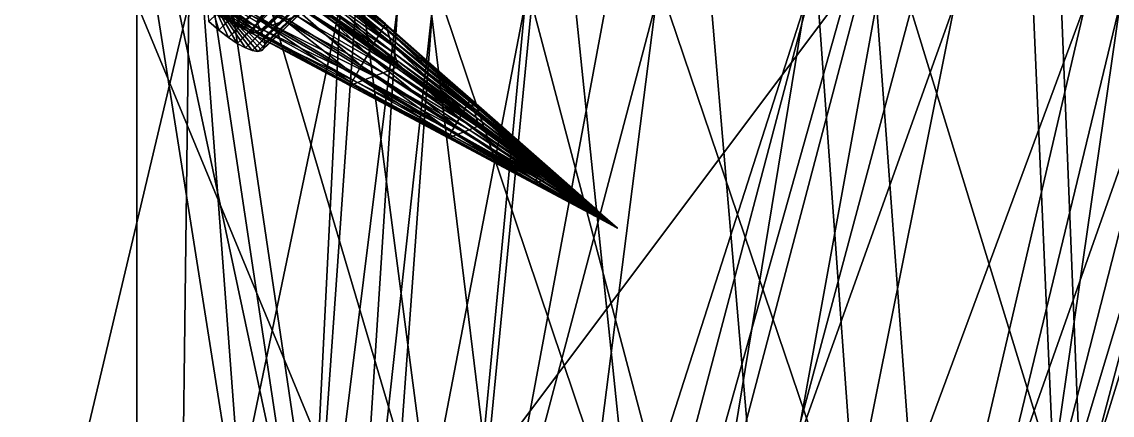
# Model space of a CAD drawing. Header units: metres. Extents: x -2.35 to 2.28, y -2.72 to 2.54.
# Drawn here: x 1.071 to 1.749, y 1.81 to 2.054 of the extents above; entities that cross this region are included whole.
import ezdxf

# ---------------------------------------------------------------- set-up
doc = ezdxf.new("R2010")
doc.units = ezdxf.units.M

msp = doc.modelspace()

# ---------------------------------------------------------------- linework, layer by layer
at = {"layer": 'Cylinder 2'}
for points in [[(1.32672, 2.18808, 0.92255), (1.18719, 2.05439, 0.97333), (1.19339, 2.04909, 0.97639)], [(1.32672, 2.18808, 0.92255), (1.19339, 2.04909, 0.97639), (1.33291, 2.18278, 0.92561)], [(1.33291, 2.18278, 0.92561), (1.19339, 2.04909, 0.97639), (1.19936, 2.04452, 0.98077)], [(1.33291, 2.18278, 0.92561), (1.19936, 2.04452, 0.98077), (1.33889, 2.17821, 0.92998)], [(1.33889, 2.17821, 0.92998), (1.19936, 2.04452, 0.98077), (1.20494, 2.0408, 0.98632)], [(1.33889, 2.17821, 0.92998), (1.20494, 2.0408, 0.98632), (1.34447, 2.1745, 0.93554)], [(1.35909, 2.18278, 0.99752), (1.21956, 2.04909, 1.0483), (1.21678, 2.05439, 1.05463)], [(1.36085, 2.17821, 0.99032), (1.21956, 2.04909, 1.0483), (1.35909, 2.18278, 0.99752)], [(1.36085, 2.17821, 0.99032), (1.22133, 2.04452, 1.04111), (1.21956, 2.04909, 1.0483)], [(1.36155, 2.1745, 0.98248), (1.22133, 2.04452, 1.04111), (1.36085, 2.17821, 0.99032)], [(1.34447, 2.1745, 0.93554), (1.20494, 2.0408, 0.98632), (1.20996, 2.03807, 0.9929)], [(1.34447, 2.1745, 0.93554), (1.20996, 2.03807, 0.9929), (1.34948, 2.17176, 0.94211)], [(1.34948, 2.17176, 0.94211), (1.20996, 2.03807, 0.9929), (1.21425, 2.0364, 1.00029)], [(1.34948, 2.17176, 0.94211), (1.21425, 2.0364, 1.00029), (1.35378, 2.17009, 0.9495)], [(1.35378, 2.17009, 0.9495), (1.21425, 2.0364, 1.00029), (1.21769, 2.03583, 1.00826)], [(1.35378, 2.17009, 0.9495), (1.21769, 2.03583, 1.00826), (1.35722, 2.16952, 0.95748)], [(1.35722, 2.16952, 0.95748), (1.21769, 2.03583, 1.00826), (1.22018, 2.0364, 1.01659)], [(1.35971, 2.17009, 0.9658), (1.22018, 2.0364, 1.01659), (1.22164, 2.03807, 1.02501)], [(1.35722, 2.16952, 0.95748), (1.22018, 2.0364, 1.01659), (1.35971, 2.17009, 0.9658)], [(1.36155, 2.1745, 0.98248), (1.22203, 2.0408, 1.03326), (1.22133, 2.04452, 1.04111)], [(1.36117, 2.17176, 0.97422), (1.22164, 2.03807, 1.02501), (1.22203, 2.0408, 1.03326)], [(1.35971, 2.17009, 0.9658), (1.22164, 2.03807, 1.02501), (1.36117, 2.17176, 0.97422)], [(1.36117, 2.17176, 0.97422), (1.22203, 2.0408, 1.03326), (1.36155, 2.1745, 0.98248)], [(1.21956, 2.04909, 1.0483), (1.18629, 2.07295, 1.01969), (1.21678, 2.05439, 1.05463)], [(1.21956, 2.04909, 1.0483), (1.18629, 2.07295, 1.01969), (1.18629, 2.07295, 1.01969)], [(1.22133, 2.04452, 1.04111), (1.18629, 2.07295, 1.01969), (1.21956, 2.04909, 1.0483)], [(1.22133, 2.04452, 1.04111), (1.18629, 2.07295, 1.01969), (1.18629, 2.07295, 1.01969)], [(1.22203, 2.0408, 1.03326), (1.18629, 2.07295, 1.01969), (1.22133, 2.04452, 1.04111)], [(1.22203, 2.0408, 1.03326), (1.18629, 2.07295, 1.01969), (1.18629, 2.07295, 1.01969)], [(1.22164, 2.03807, 1.02501), (1.18629, 2.07295, 1.01969), (1.22203, 2.0408, 1.03326)], [(1.22164, 2.03807, 1.02501), (1.18629, 2.07295, 1.01969), (1.18629, 2.07295, 1.01969)], [(1.22018, 2.0364, 1.01659), (1.18629, 2.07295, 1.01969), (1.22164, 2.03807, 1.02501)], [(1.22018, 2.0364, 1.01659), (1.18629, 2.07295, 1.01969), (1.18629, 2.07295, 1.01969)], [(1.21769, 2.03583, 1.00826), (1.18629, 2.07295, 1.01969), (1.22018, 2.0364, 1.01659)], [(1.21769, 2.03583, 1.00826), (1.18629, 2.07295, 1.01969), (1.18629, 2.07295, 1.01969)], [(1.21425, 2.0364, 1.00029), (1.18629, 2.07295, 1.01969), (1.21769, 2.03583, 1.00826)], [(1.21425, 2.0364, 1.00029), (1.18629, 2.07295, 1.01969), (1.18629, 2.07295, 1.01969)], [(1.20996, 2.03807, 0.9929), (1.18629, 2.07295, 1.01969), (1.21425, 2.0364, 1.00029)], [(1.20996, 2.03807, 0.9929), (1.18629, 2.07295, 1.01969), (1.18629, 2.07295, 1.01969)], [(1.20494, 2.0408, 0.98632), (1.18629, 2.07295, 1.01969), (1.20996, 2.03807, 0.9929)], [(1.20494, 2.0408, 0.98632), (1.18629, 2.07295, 1.01969), (1.18629, 2.07295, 1.01969)], [(1.19936, 2.04452, 0.98077), (1.18629, 2.07295, 1.01969), (1.20494, 2.0408, 0.98632)], [(1.19936, 2.04452, 0.98077), (1.18629, 2.07295, 1.01969), (1.18629, 2.07295, 1.01969)], [(1.19339, 2.04909, 0.97639), (1.18629, 2.07295, 1.01969), (1.19936, 2.04452, 0.98077)], [(1.19339, 2.04909, 0.97639), (1.18629, 2.07295, 1.01969), (1.18629, 2.07295, 1.01969)], [(1.18719, 2.05439, 0.97333), (1.18629, 2.07295, 1.01969), (1.19339, 2.04909, 0.97639)], [(1.18719, 2.05439, 0.97333), (1.19339, 2.04909, 0.97639), (1.19339, 2.04909, 0.97639)], [(1.18719, 2.05439, 0.97333), (1.18719, 2.05439, 0.97333), (1.19339, 2.04909, 0.97639)], [(1.21956, 2.04909, 1.0483), (1.21678, 2.05439, 1.05463), (1.21678, 2.05439, 1.05463)], [(1.21956, 2.04909, 1.0483), (1.21956, 2.04909, 1.0483), (1.21678, 2.05439, 1.05463)], [(1.19339, 2.04909, 0.97639), (1.19936, 2.04452, 0.98077), (1.19936, 2.04452, 0.98077)], [(1.19339, 2.04909, 0.97639), (1.19339, 2.04909, 0.97639), (1.19936, 2.04452, 0.98077)], [(1.22133, 2.04452, 1.04111), (1.21956, 2.04909, 1.0483), (1.21956, 2.04909, 1.0483)], [(1.22133, 2.04452, 1.04111), (1.22133, 2.04452, 1.04111), (1.21956, 2.04909, 1.0483)], [(1.19936, 2.04452, 0.98077), (1.20494, 2.0408, 0.98632), (1.20494, 2.0408, 0.98632)], [(1.19936, 2.04452, 0.98077), (1.19936, 2.04452, 0.98077), (1.20494, 2.0408, 0.98632)], [(1.20494, 2.0408, 0.98632), (1.20996, 2.03807, 0.9929), (1.20996, 2.03807, 0.9929)], [(1.20494, 2.0408, 0.98632), (1.20494, 2.0408, 0.98632), (1.20996, 2.03807, 0.9929)], [(1.22203, 2.0408, 1.03326), (1.22133, 2.04452, 1.04111), (1.22133, 2.04452, 1.04111)], [(1.22203, 2.0408, 1.03326), (1.22203, 2.0408, 1.03326), (1.22133, 2.04452, 1.04111)], [(1.22164, 2.03807, 1.02501), (1.22203, 2.0408, 1.03326), (1.22203, 2.0408, 1.03326)], [(1.22164, 2.03807, 1.02501), (1.22164, 2.03807, 1.02501), (1.22203, 2.0408, 1.03326)], [(1.20996, 2.03807, 0.9929), (1.21425, 2.0364, 1.00029), (1.21425, 2.0364, 1.00029)], [(1.20996, 2.03807, 0.9929), (1.20996, 2.03807, 0.9929), (1.21425, 2.0364, 1.00029)], [(1.21425, 2.0364, 1.00029), (1.21769, 2.03583, 1.00826), (1.21769, 2.03583, 1.00826)], [(1.21425, 2.0364, 1.00029), (1.21425, 2.0364, 1.00029), (1.21769, 2.03583, 1.00826)], [(1.21769, 2.03583, 1.00826), (1.22018, 2.0364, 1.01659), (1.22018, 2.0364, 1.01659)], [(1.21769, 2.03583, 1.00826), (1.21769, 2.03583, 1.00826), (1.22018, 2.0364, 1.01659)], [(1.22018, 2.0364, 1.01659), (1.22164, 2.03807, 1.02501), (1.22164, 2.03807, 1.02501)], [(1.22018, 2.0364, 1.01659), (1.22018, 2.0364, 1.01659), (1.22164, 2.03807, 1.02501)]]:
    msp.add_3dface(points, dxfattribs=at)
at = {"layer": 'Prism'}
for points in [[(0.73393, 2.54319, 0.82292), (1.24044, 0.74319, 0.73434), (1.20965, 0.74319, 0.64977)], [(0.73393, 2.54319, 0.82292), (0.76472, 2.54319, 0.90749), (1.24044, 0.74319, 0.73434)], [(1.20965, 0.74319, 0.64977), (1.68537, 2.54319, 0.47662), (0.73393, 2.54319, 0.82292)], [(1.71615, 2.54319, 0.56119), (1.24044, 0.74319, 0.73434), (0.76472, 2.54319, 0.90749)], [(1.20965, 0.74319, 0.64977), (1.71615, 2.54319, 0.56119), (1.68537, 2.54319, 0.47662)], [(1.20965, 0.74319, 0.64977), (1.24044, 0.74319, 0.73434), (1.71615, 2.54319, 0.56119)]]:
    msp.add_3dface(points, dxfattribs=at)
at = {"layer": 'Prism 3'}
for points in [[(1.92924, 0.43542, 0.19753), (-0.03951, 2.53542, -0.2356), (-0.03951, 0.43542, -0.2356)], [(1.92924, 0.43542, 0.19753), (1.92924, 2.53542, 0.19753), (-0.03951, 2.53542, -0.2356)], [(0.35424, 0.43542, 0.77503), (1.92924, 2.53542, 0.19753), (1.92924, 0.43542, 0.19753)], [(0.35424, 0.43542, 0.77503), (0.35424, 2.53542, 0.77503), (1.92924, 2.53542, 0.19753)]]:
    msp.add_3dface(points, dxfattribs=at)
at = {"layer": 'Pyramid 1'}
for points in [[(1.1424, 1.58518, 0.465), (0.89676, 2.06564, 0.55441), (0.94339, 1.58518, 0.53744)], [(1.1424, 1.58518, 0.465), (1.1424, 2.06564, 0.465), (0.89676, 2.06564, 0.55441)], [(1.06081, 1.58518, 0.77442), (1.0417, 2.06564, 0.84692), (1.17484, 2.06564, 0.87935)], [(1.06081, 1.58518, 0.77442), (1.17484, 2.06564, 0.87935), (1.16868, 1.58518, 0.8007)], [(1.34142, 1.58518, 0.39256), (1.1424, 2.06564, 0.465), (1.1424, 1.58518, 0.465)], [(1.34142, 1.58518, 0.39256), (1.38804, 2.06564, 0.37559), (1.1424, 2.06564, 0.465)], [(1.16868, 1.58518, 0.8007), (1.26901, 2.06564, 0.90229), (1.24498, 1.58518, 0.81928)], [(1.16868, 1.58518, 0.8007), (1.17484, 2.06564, 0.87935), (1.26901, 2.06564, 0.90229)], [(1.24498, 1.58518, 0.81928), (1.30473, 2.06564, 0.91099), (1.27392, 1.58518, 0.82633)], [(1.24498, 1.58518, 0.81928), (1.26901, 2.06564, 0.90229), (1.30473, 2.06564, 0.91099)], [(1.27392, 1.58518, 0.82633), (1.3265, 2.06564, 0.88136), (1.29156, 1.58518, 0.80233)], [(1.27392, 1.58518, 0.82633), (1.30473, 2.06564, 0.91099), (1.3265, 2.06564, 0.88136)], [(1.29156, 1.58518, 0.80233), (1.38389, 2.06564, 0.80326), (1.33806, 1.58518, 0.73905)], [(1.29156, 1.58518, 0.80233), (1.3265, 2.06564, 0.88136), (1.38389, 2.06564, 0.80326)], [(1.33806, 1.58518, 0.73905), (1.46504, 2.06564, 0.69283), (1.4038, 1.58518, 0.64959)], [(1.33806, 1.58518, 0.73905), (1.38389, 2.06564, 0.80326), (1.46504, 2.06564, 0.69283)], [(1.51503, 1.58518, 0.32938), (1.38804, 2.06564, 0.37559), (1.34142, 1.58518, 0.39256)], [(1.51503, 1.58518, 0.32938), (1.60233, 2.06564, 0.2976), (1.38804, 2.06564, 0.37559)], [(1.4038, 1.58518, 0.64959), (1.55806, 2.06564, 0.56625), (1.47916, 1.58518, 0.54703)], [(1.4038, 1.58518, 0.64959), (1.46504, 2.06564, 0.69283), (1.55806, 2.06564, 0.56625)], [(1.47916, 1.58518, 0.54703), (1.65108, 2.06564, 0.43967), (1.55452, 1.58518, 0.44447)], [(1.47916, 1.58518, 0.54703), (1.55806, 2.06564, 0.56625), (1.65108, 2.06564, 0.43967)], [(1.63782, 1.58518, 0.28468), (1.60233, 2.06564, 0.2976), (1.51503, 1.58518, 0.32938)], [(1.55452, 1.58518, 0.44447), (1.73222, 2.06564, 0.32924), (1.62026, 1.58518, 0.35501)], [(1.55452, 1.58518, 0.44447), (1.65108, 2.06564, 0.43967), (1.73222, 2.06564, 0.32924)], [(1.63782, 1.58518, 0.28468), (1.75389, 2.06564, 0.24244), (1.60233, 2.06564, 0.2976)], [(1.62026, 1.58518, 0.35501), (1.78961, 2.06564, 0.25114), (1.66676, 1.58518, 0.29173)], [(1.62026, 1.58518, 0.35501), (1.73222, 2.06564, 0.32924), (1.78961, 2.06564, 0.25114)], [(1.6844, 1.58518, 0.26773), (1.75389, 2.06564, 0.24244), (1.63782, 1.58518, 0.28468)], [(1.66676, 1.58518, 0.29173), (1.81138, 2.06564, 0.22151), (1.6844, 1.58518, 0.26773)], [(1.66676, 1.58518, 0.29173), (1.78961, 2.06564, 0.25114), (1.81138, 2.06564, 0.22151)], [(1.6844, 1.58518, 0.26773), (1.81138, 2.06564, 0.22151), (1.75389, 2.06564, 0.24244)]]:
    msp.add_3dface(points, dxfattribs=at)
at = {"layer": 'Pyramid 14'}
for points in [[(1.21048, 1.7111, 0.04741), (1.11665, 2.30583, 0.02917), (1.16585, 2.30583, 0.03873)], [(1.24323, 1.7111, 0.03923), (1.11665, 2.30583, 0.02917), (1.21048, 1.7111, 0.04741)], [(1.24323, 1.7111, 0.03923), (1.1538, 2.30583, 0.0199), (1.11665, 2.30583, 0.02917)], [(1.32958, 1.7111, 0.01768), (1.1538, 2.30583, 0.0199), (1.24323, 1.7111, 0.03923)], [(1.32958, 1.7111, 0.01768), (1.25174, 2.30583, -0.00455), (1.1538, 2.30583, 0.0199)], [(1.25385, 1.7111, 0.05584), (1.16585, 2.30583, 0.03873), (1.29555, 2.30583, 0.06394)], [(1.21048, 1.7111, 0.04741), (1.16585, 2.30583, 0.03873), (1.25385, 1.7111, 0.05584)], [(1.45165, 1.7111, -0.0128), (1.25174, 2.30583, -0.00455), (1.32958, 1.7111, 0.01768)], [(1.45165, 1.7111, -0.0128), (1.39021, 2.30583, -0.03912), (1.25174, 2.30583, -0.00455)], [(1.25385, 1.7111, 0.05584), (1.29555, 2.30583, 0.06394), (1.3682, 1.7111, 0.07807)], [(1.3682, 1.7111, 0.07807), (1.29555, 2.30583, 0.06394), (1.47892, 2.30583, 0.09959)], [(1.3682, 1.7111, 0.07807), (1.47892, 2.30583, 0.09959), (1.52987, 1.7111, 0.10949)], [(1.59159, 1.7111, -0.04773), (1.39021, 2.30583, -0.03912), (1.45165, 1.7111, -0.0128)], [(1.59159, 1.7111, -0.04773), (1.54894, 2.30583, -0.07875), (1.39021, 2.30583, -0.03912)], [(1.52987, 1.7111, 0.10949), (1.47892, 2.30583, 0.09959), (1.68913, 2.30583, 0.14045)], [(1.52987, 1.7111, 0.10949), (1.68913, 2.30583, 0.14045), (1.71519, 1.7111, 0.14551)], [(1.73153, 1.7111, -0.08267), (1.54894, 2.30583, -0.07875), (1.59159, 1.7111, -0.04773)], [(1.73153, 1.7111, -0.08267), (1.70766, 2.30583, -0.11837), (1.54894, 2.30583, -0.07875)], [(1.71519, 1.7111, 0.14551), (1.68913, 2.30583, 0.14045), (1.89934, 2.30583, 0.18131)], [(1.85361, 1.7111, -0.11314), (1.70766, 2.30583, -0.11837), (1.73153, 1.7111, -0.08267)], [(1.85361, 1.7111, -0.11314), (1.84613, 2.30583, -0.15294), (1.70766, 2.30583, -0.11837)], [(1.71519, 1.7111, 0.14551), (1.89934, 2.30583, 0.18131), (1.90052, 1.7111, 0.18154)]]:
    msp.add_3dface(points, dxfattribs=at)
at = {"layer": 'Pyramid 5'}
for points in [[(1.29361, 2.04709, 1.07889), (1.2394, 2.09158, 1.05553), (1.24284, 2.09754, 1.05782)], [(1.29612, 2.05145, 1.08057), (1.24284, 2.09754, 1.05782), (1.24414, 2.0998, 1.0587)], [(1.29361, 2.04709, 1.07889), (1.24284, 2.09754, 1.05782), (1.29612, 2.05145, 1.08057)], [(1.29707, 2.05311, 1.0812), (1.24414, 2.0998, 1.0587), (1.24461, 2.09822, 1.05583)], [(1.29612, 2.05145, 1.08057), (1.24414, 2.0998, 1.0587), (1.29707, 2.05311, 1.0812)], [(1.29741, 2.05195, 1.07911), (1.24461, 2.09822, 1.05583), (1.24584, 2.09407, 1.04829)], [(1.29707, 2.05311, 1.0812), (1.24461, 2.09822, 1.05583), (1.29741, 2.05195, 1.07911)], [(1.29006, 2.04093, 1.07651), (1.23455, 2.08315, 1.05228), (1.2394, 2.09158, 1.05553)], [(1.29006, 2.04093, 1.07651), (1.2394, 2.09158, 1.05553), (1.29361, 2.04709, 1.07889)], [(1.29832, 2.04891, 1.07359), (1.24584, 2.09407, 1.04829), (1.24759, 2.08819, 1.03762)], [(1.29741, 2.05195, 1.07911), (1.24584, 2.09407, 1.04829), (1.29832, 2.04891, 1.07359)], [(1.2996, 2.04461, 1.06579), (1.24759, 2.08819, 1.03762), (1.2496, 2.08145, 1.02539)], [(1.29832, 2.04891, 1.07359), (1.24759, 2.08819, 1.03762), (1.2996, 2.04461, 1.06579)], [(1.21513, 2.04944, 1.03928), (1.16216, 2.07837, 1.0151), (1.1664, 2.08573, 1.01794)], [(1.21513, 2.04944, 1.03928), (1.1664, 2.08573, 1.01794), (1.21857, 2.0554, 1.04158)], [(1.22688, 2.05222, 1.02376), (1.17666, 2.0818, 0.99593), (1.16851, 2.07865, 1.00509)], [(1.23445, 2.05514, 1.01525), (1.17666, 2.0818, 0.99593), (1.22688, 2.05222, 1.02376)], [(1.28599, 2.03386, 1.07379), (1.22898, 2.07349, 1.04855), (1.23455, 2.08315, 1.05228)], [(1.28599, 2.03386, 1.07379), (1.23455, 2.08315, 1.05228), (1.29006, 2.04093, 1.07651)], [(1.30107, 2.03969, 1.05684), (1.2496, 2.08145, 1.02539), (1.2516, 2.07471, 1.01316)], [(1.2996, 2.04461, 1.06579), (1.2496, 2.08145, 1.02539), (1.30107, 2.03969, 1.05684)], [(1.21383, 2.04718, 1.03841), (1.16056, 2.07558, 1.01402), (1.16216, 2.07837, 1.0151)], [(1.2156, 2.04786, 1.03642), (1.16274, 2.07643, 1.01157), (1.16056, 2.07558, 1.01402)], [(1.2156, 2.04786, 1.03642), (1.16056, 2.07558, 1.01402), (1.21383, 2.04718, 1.03841)], [(1.21383, 2.04718, 1.03841), (1.16216, 2.07837, 1.0151), (1.21513, 2.04944, 1.03928)], [(1.22027, 2.04967, 1.03117), (1.16851, 2.07865, 1.00509), (1.16274, 2.07643, 1.01157)], [(1.22027, 2.04967, 1.03117), (1.16274, 2.07643, 1.01157), (1.2156, 2.04786, 1.03642)], [(1.22688, 2.05222, 1.02376), (1.16851, 2.07865, 1.00509), (1.22027, 2.04967, 1.03117)], [(1.30253, 2.03476, 1.0479), (1.2516, 2.07471, 1.01316), (1.25335, 2.06884, 1.0025)], [(1.30107, 2.03969, 1.05684), (1.2516, 2.07471, 1.01316), (1.30253, 2.03476, 1.0479)], [(1.28192, 2.0268, 1.07106), (1.22342, 2.06383, 1.04483), (1.22898, 2.07349, 1.04855)], [(1.28192, 2.0268, 1.07106), (1.22898, 2.07349, 1.04855), (1.28599, 2.03386, 1.07379)], [(1.30381, 2.03046, 1.0401), (1.25335, 2.06884, 1.0025), (1.25459, 2.06468, 0.99495)], [(1.30253, 2.03476, 1.0479), (1.25335, 2.06884, 1.0025), (1.30381, 2.03046, 1.0401)], [(1.27837, 2.02063, 1.06869), (1.21857, 2.0554, 1.04158), (1.22342, 2.06383, 1.04483)], [(1.27837, 2.02063, 1.06869), (1.22342, 2.06383, 1.04483), (1.28192, 2.0268, 1.07106)], [(1.30376, 2.02576, 1.03394), (1.25329, 2.06242, 0.99408), (1.24862, 2.06061, 0.99933)], [(1.30506, 2.02626, 1.03249), (1.25506, 2.0631, 0.99209), (1.25329, 2.06242, 0.99408)], [(1.30506, 2.02626, 1.03249), (1.25329, 2.06242, 0.99408), (1.30376, 2.02576, 1.03394)], [(1.30472, 2.02742, 1.03458), (1.25459, 2.06468, 0.99495), (1.25506, 2.0631, 0.99209)], [(1.30381, 2.03046, 1.0401), (1.25459, 2.06468, 0.99495), (1.30472, 2.02742, 1.03458)], [(1.30472, 2.02742, 1.03458), (1.25506, 2.0631, 0.99209), (1.30506, 2.02626, 1.03249)], [(1.27586, 2.01627, 1.067), (1.21513, 2.04944, 1.03928), (1.21857, 2.0554, 1.04158)], [(1.27586, 2.01627, 1.067), (1.21857, 2.0554, 1.04158), (1.27837, 2.02063, 1.06869)], [(1.28998, 2.02044, 1.04943), (1.23445, 2.05514, 1.01525), (1.22688, 2.05222, 1.02376)], [(1.29552, 2.02258, 1.04321), (1.24202, 2.05806, 1.00675), (1.23445, 2.05514, 1.01525)], [(1.29552, 2.02258, 1.04321), (1.23445, 2.05514, 1.01525), (1.28998, 2.02044, 1.04943)], [(1.30035, 2.02444, 1.03778), (1.24862, 2.06061, 0.99933), (1.24202, 2.05806, 1.00675)], [(1.30035, 2.02444, 1.03778), (1.24202, 2.05806, 1.00675), (1.29552, 2.02258, 1.04321)], [(1.30376, 2.02576, 1.03394), (1.24862, 2.06061, 0.99933), (1.30035, 2.02444, 1.03778)], [(1.2749, 2.01462, 1.06637), (1.21383, 2.04718, 1.03841), (1.21513, 2.04944, 1.03928)], [(1.2762, 2.01512, 1.06491), (1.2156, 2.04786, 1.03642), (1.21383, 2.04718, 1.03841)], [(1.2749, 2.01462, 1.06637), (1.21513, 2.04944, 1.03928), (1.27586, 2.01627, 1.067)], [(1.27962, 2.01644, 1.06107), (1.22027, 2.04967, 1.03117), (1.2156, 2.04786, 1.03642)], [(1.27962, 2.01644, 1.06107), (1.2156, 2.04786, 1.03642), (1.2762, 2.01512, 1.06491)], [(1.28445, 2.0183, 1.05565), (1.22688, 2.05222, 1.02376), (1.22027, 2.04967, 1.03117)], [(1.28445, 2.0183, 1.05565), (1.22027, 2.04967, 1.03117), (1.27962, 2.01644, 1.06107)], [(1.28998, 2.02044, 1.04943), (1.22688, 2.05222, 1.02376), (1.28445, 2.0183, 1.05565)], [(1.34781, 2.00261, 1.10224), (1.29361, 2.04709, 1.07889), (1.29612, 2.05145, 1.08057)], [(1.3494, 2.00537, 1.10331), (1.29612, 2.05145, 1.08057), (1.29707, 2.05311, 1.0812)], [(1.34781, 2.00261, 1.10224), (1.29612, 2.05145, 1.08057), (1.3494, 2.00537, 1.10331)], [(1.35, 2.00641, 1.10371), (1.29707, 2.05311, 1.0812), (1.29741, 2.05195, 1.07911)], [(1.3494, 2.00537, 1.10331), (1.29707, 2.05311, 1.0812), (1.35, 2.00641, 1.10371)], [(1.35022, 2.00568, 1.10239), (1.29741, 2.05195, 1.07911), (1.29832, 2.04891, 1.07359)], [(1.35, 2.00641, 1.10371), (1.29741, 2.05195, 1.07911), (1.35022, 2.00568, 1.10239)], [(1.35079, 2.00376, 1.09889), (1.29832, 2.04891, 1.07359), (1.2996, 2.04461, 1.06579)], [(1.35022, 2.00568, 1.10239), (1.29832, 2.04891, 1.07359), (1.35079, 2.00376, 1.09889)], [(1.2762, 2.01512, 1.06491), (1.21383, 2.04718, 1.03841), (1.2749, 2.01462, 1.06637)], [(1.34299, 1.99424, 1.09902), (1.28599, 2.03386, 1.07379), (1.29006, 2.04093, 1.07651)], [(1.34557, 1.99871, 1.10074), (1.29006, 2.04093, 1.07651), (1.29361, 2.04709, 1.07889)], [(1.34299, 1.99424, 1.09902), (1.29006, 2.04093, 1.07651), (1.34557, 1.99871, 1.10074)], [(1.34557, 1.99871, 1.10074), (1.29361, 2.04709, 1.07889), (1.34781, 2.00261, 1.10224)], [(1.3516, 2.00104, 1.09396), (1.2996, 2.04461, 1.06579), (1.30107, 2.03969, 1.05684)], [(1.35079, 2.00376, 1.09889), (1.2996, 2.04461, 1.06579), (1.3516, 2.00104, 1.09396)], [(1.34041, 1.98976, 1.09729), (1.28192, 2.0268, 1.07106), (1.28599, 2.03386, 1.07379)], [(1.34041, 1.98976, 1.09729), (1.28599, 2.03386, 1.07379), (1.34299, 1.99424, 1.09902)], [(1.35253, 1.99792, 1.0883), (1.30107, 2.03969, 1.05684), (1.30253, 2.03476, 1.0479)], [(1.3516, 2.00104, 1.09396), (1.30107, 2.03969, 1.05684), (1.35253, 1.99792, 1.0883)], [(1.35346, 1.9948, 1.08264), (1.30253, 2.03476, 1.0479), (1.30381, 2.03046, 1.0401)], [(1.35253, 1.99792, 1.0883), (1.30253, 2.03476, 1.0479), (1.35346, 1.9948, 1.08264)], [(1.35427, 1.99208, 1.0777), (1.30381, 2.03046, 1.0401), (1.30472, 2.02742, 1.03458)], [(1.35346, 1.9948, 1.08264), (1.30381, 2.03046, 1.0401), (1.35427, 1.99208, 1.0777)], [(1.35484, 1.99016, 1.07421), (1.30472, 2.02742, 1.03458), (1.30506, 2.02626, 1.03249)], [(1.35427, 1.99208, 1.0777), (1.30472, 2.02742, 1.03458), (1.35484, 1.99016, 1.07421)], [(1.33658, 1.9831, 1.09473), (1.27586, 2.01627, 1.067), (1.27837, 2.02063, 1.06869)], [(1.33817, 1.98586, 1.09579), (1.27837, 2.02063, 1.06869), (1.28192, 2.0268, 1.07106)], [(1.33658, 1.9831, 1.09473), (1.27837, 2.02063, 1.06869), (1.33817, 1.98586, 1.09579)], [(1.33817, 1.98586, 1.09579), (1.28192, 2.0268, 1.07106), (1.34041, 1.98976, 1.09729)], [(1.34552, 1.98574, 1.0836), (1.28998, 2.02044, 1.04943), (1.28445, 2.0183, 1.05565)], [(1.34902, 1.9871, 1.07967), (1.29552, 2.02258, 1.04321), (1.28998, 2.02044, 1.04943)], [(1.34902, 1.9871, 1.07967), (1.28998, 2.02044, 1.04943), (1.34552, 1.98574, 1.0836)], [(1.35208, 1.98828, 1.07623), (1.30035, 2.02444, 1.03778), (1.29552, 2.02258, 1.04321)], [(1.35208, 1.98828, 1.07623), (1.29552, 2.02258, 1.04321), (1.34902, 1.9871, 1.07967)], [(1.35424, 1.98911, 1.0738), (1.30376, 2.02576, 1.03394), (1.30035, 2.02444, 1.03778)], [(1.35424, 1.98911, 1.0738), (1.30035, 2.02444, 1.03778), (1.35208, 1.98828, 1.07623)], [(1.35506, 1.98943, 1.07288), (1.30506, 2.02626, 1.03249), (1.30376, 2.02576, 1.03394)], [(1.35506, 1.98943, 1.07288), (1.30376, 2.02576, 1.03394), (1.35424, 1.98911, 1.0738)], [(1.35484, 1.99016, 1.07421), (1.30506, 2.02626, 1.03249), (1.35506, 1.98943, 1.07288)], [(1.33598, 1.98206, 1.09432), (1.2749, 2.01462, 1.06637), (1.27586, 2.01627, 1.067)], [(1.3368, 1.98237, 1.0934), (1.2762, 2.01512, 1.06491), (1.2749, 2.01462, 1.06637)], [(1.3368, 1.98237, 1.0934), (1.2749, 2.01462, 1.06637), (1.33598, 1.98206, 1.09432)], [(1.33598, 1.98206, 1.09432), (1.27586, 2.01627, 1.067), (1.33658, 1.9831, 1.09473)], [(1.33896, 1.98321, 1.09097), (1.27962, 2.01644, 1.06107), (1.2762, 2.01512, 1.06491)], [(1.33896, 1.98321, 1.09097), (1.2762, 2.01512, 1.06491), (1.3368, 1.98237, 1.0934)], [(1.34201, 1.98439, 1.08754), (1.28445, 2.0183, 1.05565), (1.27962, 2.01644, 1.06107)], [(1.34201, 1.98439, 1.08754), (1.27962, 2.01644, 1.06107), (1.33896, 1.98321, 1.09097)], [(1.34552, 1.98574, 1.0836), (1.28445, 2.0183, 1.05565), (1.34201, 1.98439, 1.08754)], [(1.39399, 1.96188, 1.12188), (1.34557, 1.99871, 1.10074), (1.34781, 2.00261, 1.10224)], [(1.3951, 1.9638, 1.12262), (1.34781, 2.00261, 1.10224), (1.3494, 2.00537, 1.10331)], [(1.39399, 1.96188, 1.12188), (1.34781, 2.00261, 1.10224), (1.3951, 1.9638, 1.12262)], [(1.39588, 1.96517, 1.12315), (1.3494, 2.00537, 1.10331), (1.35, 2.00641, 1.10371)], [(1.3951, 1.9638, 1.12262), (1.3494, 2.00537, 1.10331), (1.39588, 1.96517, 1.12315)], [(1.39618, 1.96568, 1.12335), (1.35, 2.00641, 1.10371), (1.35022, 2.00568, 1.10239)], [(1.39588, 1.96517, 1.12315), (1.35, 2.00641, 1.10371), (1.39618, 1.96568, 1.12335)], [(1.39629, 1.96532, 1.12269), (1.35022, 2.00568, 1.10239), (1.35079, 2.00376, 1.09889)], [(1.39618, 1.96568, 1.12335), (1.35022, 2.00568, 1.10239), (1.39629, 1.96532, 1.12269)], [(1.39657, 1.96437, 1.12097), (1.35079, 2.00376, 1.09889), (1.3516, 2.00104, 1.09396)], [(1.39629, 1.96532, 1.12269), (1.35079, 2.00376, 1.09889), (1.39657, 1.96437, 1.12097)], [(1.39697, 1.96303, 1.11853), (1.3516, 2.00104, 1.09396), (1.35253, 1.99792, 1.0883)], [(1.39657, 1.96437, 1.12097), (1.3516, 2.00104, 1.09396), (1.39697, 1.96303, 1.11853)], [(1.39144, 1.95746, 1.12018), (1.34041, 1.98976, 1.09729), (1.34299, 1.99424, 1.09902)], [(1.39272, 1.95967, 1.12103), (1.34299, 1.99424, 1.09902), (1.34557, 1.99871, 1.10074)], [(1.39144, 1.95746, 1.12018), (1.34299, 1.99424, 1.09902), (1.39272, 1.95967, 1.12103)], [(1.39272, 1.95967, 1.12103), (1.34557, 1.99871, 1.10074), (1.39399, 1.96188, 1.12188)], [(1.39743, 1.96149, 1.11573), (1.35253, 1.99792, 1.0883), (1.35346, 1.9948, 1.08264)], [(1.39697, 1.96303, 1.11853), (1.35253, 1.99792, 1.0883), (1.39743, 1.96149, 1.11573)], [(1.39789, 1.95995, 1.11294), (1.35346, 1.9948, 1.08264), (1.35427, 1.99208, 1.0777)], [(1.39743, 1.96149, 1.11573), (1.35346, 1.9948, 1.08264), (1.39789, 1.95995, 1.11294)], [(1.39033, 1.95553, 1.11943), (1.33817, 1.98586, 1.09579), (1.34041, 1.98976, 1.09729)], [(1.39033, 1.95553, 1.11943), (1.34041, 1.98976, 1.09729), (1.39144, 1.95746, 1.12018)], [(1.39569, 1.95614, 1.11147), (1.34902, 1.9871, 1.07967), (1.34552, 1.98574, 1.0836)], [(1.3972, 1.95672, 1.10978), (1.35208, 1.98828, 1.07623), (1.34902, 1.9871, 1.07967)], [(1.3972, 1.95672, 1.10978), (1.34902, 1.9871, 1.07967), (1.39569, 1.95614, 1.11147)], [(1.39827, 1.95714, 1.10858), (1.35424, 1.98911, 1.0738), (1.35208, 1.98828, 1.07623)], [(1.39827, 1.95714, 1.10858), (1.35208, 1.98828, 1.07623), (1.3972, 1.95672, 1.10978)], [(1.39868, 1.95729, 1.10812), (1.35506, 1.98943, 1.07288), (1.35424, 1.98911, 1.0738)], [(1.39868, 1.95729, 1.10812), (1.35424, 1.98911, 1.0738), (1.39827, 1.95714, 1.10858)], [(1.39829, 1.9586, 1.1105), (1.35427, 1.99208, 1.0777), (1.35484, 1.99016, 1.07421)], [(1.39789, 1.95995, 1.11294), (1.35427, 1.99208, 1.0777), (1.39829, 1.9586, 1.1105)], [(1.39857, 1.95765, 1.10878), (1.35484, 1.99016, 1.07421), (1.35506, 1.98943, 1.07288)], [(1.39829, 1.9586, 1.1105), (1.35484, 1.99016, 1.07421), (1.39857, 1.95765, 1.10878)], [(1.39857, 1.95765, 1.10878), (1.35506, 1.98943, 1.07288), (1.39868, 1.95729, 1.10812)], [(1.38925, 1.95365, 1.11871), (1.33598, 1.98206, 1.09432), (1.33658, 1.9831, 1.09473)], [(1.38966, 1.95381, 1.11825), (1.3368, 1.98237, 1.0934), (1.33598, 1.98206, 1.09432)], [(1.38966, 1.95381, 1.11825), (1.33598, 1.98206, 1.09432), (1.38925, 1.95365, 1.11871)], [(1.38955, 1.95417, 1.11891), (1.33658, 1.9831, 1.09473), (1.33817, 1.98586, 1.09579)], [(1.38925, 1.95365, 1.11871), (1.33658, 1.9831, 1.09473), (1.38955, 1.95417, 1.11891)], [(1.39072, 1.95422, 1.11705), (1.33896, 1.98321, 1.09097), (1.3368, 1.98237, 1.0934)], [(1.39072, 1.95422, 1.11705), (1.3368, 1.98237, 1.0934), (1.38966, 1.95381, 1.11825)], [(1.38955, 1.95417, 1.11891), (1.33817, 1.98586, 1.09579), (1.39033, 1.95553, 1.11943)], [(1.39223, 1.95481, 1.11536), (1.34201, 1.98439, 1.08754), (1.33896, 1.98321, 1.09097)], [(1.39223, 1.95481, 1.11536), (1.33896, 1.98321, 1.09097), (1.39072, 1.95422, 1.11705)], [(1.39396, 1.95547, 1.11342), (1.34552, 1.98574, 1.0836), (1.34201, 1.98439, 1.08754)], [(1.39396, 1.95547, 1.11342), (1.34201, 1.98439, 1.08754), (1.39223, 1.95481, 1.11536)], [(1.39569, 1.95614, 1.11147), (1.34552, 1.98574, 1.0836), (1.39396, 1.95547, 1.11342)], [(1.42754, 1.93461, 1.13636), (1.39144, 1.95746, 1.12018), (1.39272, 1.95967, 1.12103)], [(1.42789, 1.93522, 1.1366), (1.39272, 1.95967, 1.12103), (1.39399, 1.96188, 1.12188)], [(1.42754, 1.93461, 1.13636), (1.39272, 1.95967, 1.12103), (1.42789, 1.93522, 1.1366)], [(1.42824, 1.93582, 1.13683), (1.39399, 1.96188, 1.12188), (1.3951, 1.9638, 1.12262)], [(1.42789, 1.93522, 1.1366), (1.39399, 1.96188, 1.12188), (1.42824, 1.93582, 1.13683)], [(1.42854, 1.93635, 1.13703), (1.3951, 1.9638, 1.12262), (1.39588, 1.96517, 1.12315)], [(1.42824, 1.93582, 1.13683), (1.3951, 1.9638, 1.12262), (1.42854, 1.93635, 1.13703)], [(1.42876, 1.93673, 1.13718), (1.39588, 1.96517, 1.12315), (1.39618, 1.96568, 1.12335)], [(1.42854, 1.93635, 1.13703), (1.39588, 1.96517, 1.12315), (1.42876, 1.93673, 1.13718)], [(1.42884, 1.93687, 1.13723), (1.39618, 1.96568, 1.12335), (1.39629, 1.96532, 1.12269)], [(1.42876, 1.93673, 1.13718), (1.39618, 1.96568, 1.12335), (1.42884, 1.93687, 1.13723)], [(1.42887, 1.93677, 1.13705), (1.39629, 1.96532, 1.12269), (1.39657, 1.96437, 1.12097)], [(1.42884, 1.93687, 1.13723), (1.39629, 1.96532, 1.12269), (1.42887, 1.93677, 1.13705)], [(1.42895, 1.93651, 1.13658), (1.39657, 1.96437, 1.12097), (1.39697, 1.96303, 1.11853)], [(1.42887, 1.93677, 1.13705), (1.39657, 1.96437, 1.12097), (1.42895, 1.93651, 1.13658)], [(1.42906, 1.93614, 1.13591), (1.39697, 1.96303, 1.11853), (1.39743, 1.96149, 1.11573)], [(1.42895, 1.93651, 1.13658), (1.39697, 1.96303, 1.11853), (1.42906, 1.93614, 1.13591)], [(1.42918, 1.93572, 1.13514), (1.39743, 1.96149, 1.11573), (1.39789, 1.95995, 1.11294)], [(1.42906, 1.93614, 1.13591), (1.39743, 1.96149, 1.11573), (1.42918, 1.93572, 1.13514)], [(1.42931, 1.93529, 1.13437), (1.39789, 1.95995, 1.11294), (1.39829, 1.9586, 1.1105)], [(1.42918, 1.93572, 1.13514), (1.39789, 1.95995, 1.11294), (1.42931, 1.93529, 1.13437)], [(1.42693, 1.93356, 1.13596), (1.38925, 1.95365, 1.11871), (1.38955, 1.95417, 1.11891)], [(1.42705, 1.93361, 1.13583), (1.38966, 1.95381, 1.11825), (1.38925, 1.95365, 1.11871)], [(1.42705, 1.93361, 1.13583), (1.38925, 1.95365, 1.11871), (1.42693, 1.93356, 1.13596)], [(1.42702, 1.93371, 1.13601), (1.38955, 1.95417, 1.11891), (1.39033, 1.95553, 1.11943)], [(1.42693, 1.93356, 1.13596), (1.38955, 1.95417, 1.11891), (1.42702, 1.93371, 1.13601)], [(1.42734, 1.93372, 1.1355), (1.39072, 1.95422, 1.11705), (1.38966, 1.95381, 1.11825)], [(1.42734, 1.93372, 1.1355), (1.38966, 1.95381, 1.11825), (1.42705, 1.93361, 1.13583)], [(1.42723, 1.93408, 1.13616), (1.39033, 1.95553, 1.11943), (1.39144, 1.95746, 1.12018)], [(1.42702, 1.93371, 1.13601), (1.39033, 1.95553, 1.11943), (1.42723, 1.93408, 1.13616)], [(1.42775, 1.93388, 1.13504), (1.39223, 1.95481, 1.11536), (1.39072, 1.95422, 1.11705)], [(1.42775, 1.93388, 1.13504), (1.39072, 1.95422, 1.11705), (1.42734, 1.93372, 1.1355)], [(1.42723, 1.93408, 1.13616), (1.39144, 1.95746, 1.12018), (1.42754, 1.93461, 1.13636)], [(1.42823, 1.93406, 1.1345), (1.39396, 1.95547, 1.11342), (1.39223, 1.95481, 1.11536)], [(1.42823, 1.93406, 1.1345), (1.39223, 1.95481, 1.11536), (1.42775, 1.93388, 1.13504)], [(1.42871, 1.93425, 1.13397), (1.39569, 1.95614, 1.11147), (1.39396, 1.95547, 1.11342)], [(1.42871, 1.93425, 1.13397), (1.39396, 1.95547, 1.11342), (1.42823, 1.93406, 1.1345)], [(1.42912, 1.93441, 1.1335), (1.3972, 1.95672, 1.10978), (1.39569, 1.95614, 1.11147)], [(1.42912, 1.93441, 1.1335), (1.39569, 1.95614, 1.11147), (1.42871, 1.93425, 1.13397)], [(1.42941, 1.93452, 1.13317), (1.39827, 1.95714, 1.10858), (1.3972, 1.95672, 1.10978)], [(1.42941, 1.93452, 1.13317), (1.3972, 1.95672, 1.10978), (1.42912, 1.93441, 1.1335)], [(1.42953, 1.93456, 1.13305), (1.39868, 1.95729, 1.10812), (1.39827, 1.95714, 1.10858)], [(1.42953, 1.93456, 1.13305), (1.39827, 1.95714, 1.10858), (1.42941, 1.93452, 1.13317)], [(1.42942, 1.93492, 1.1337), (1.39829, 1.9586, 1.1105), (1.39857, 1.95765, 1.10878)], [(1.42931, 1.93529, 1.13437), (1.39829, 1.9586, 1.1105), (1.42942, 1.93492, 1.1337)], [(1.4295, 1.93466, 1.13323), (1.39857, 1.95765, 1.10878), (1.39868, 1.95729, 1.10812)], [(1.42942, 1.93492, 1.1337), (1.39857, 1.95765, 1.10878), (1.4295, 1.93466, 1.13323)], [(1.4295, 1.93466, 1.13323), (1.39868, 1.95729, 1.10812), (1.42953, 1.93456, 1.13305)], [(1.44123, 1.92594, 1.1425), (1.42693, 1.93356, 1.13596), (1.42702, 1.93371, 1.13601)], [(1.44123, 1.92594, 1.1425), (1.42705, 1.93361, 1.13583), (1.42693, 1.93356, 1.13596)], [(1.44123, 1.92594, 1.1425), (1.42693, 1.93356, 1.13596), (1.44123, 1.92594, 1.1425)], [(1.44123, 1.92594, 1.1425), (1.42702, 1.93371, 1.13601), (1.42723, 1.93408, 1.13616)], [(1.44123, 1.92594, 1.1425), (1.42702, 1.93371, 1.13601), (1.44123, 1.92594, 1.1425)], [(1.44123, 1.92594, 1.1425), (1.42734, 1.93372, 1.1355), (1.42705, 1.93361, 1.13583)], [(1.44123, 1.92594, 1.1425), (1.42705, 1.93361, 1.13583), (1.44123, 1.92594, 1.1425)], [(1.44123, 1.92594, 1.1425), (1.42723, 1.93408, 1.13616), (1.42754, 1.93461, 1.13636)], [(1.44123, 1.92594, 1.1425), (1.42723, 1.93408, 1.13616), (1.44123, 1.92594, 1.1425)], [(1.44123, 1.92594, 1.1425), (1.42775, 1.93388, 1.13504), (1.42734, 1.93372, 1.1355)], [(1.44123, 1.92594, 1.1425), (1.42734, 1.93372, 1.1355), (1.44123, 1.92594, 1.1425)], [(1.44123, 1.92594, 1.1425), (1.42754, 1.93461, 1.13636), (1.42789, 1.93522, 1.1366)], [(1.44123, 1.92594, 1.1425), (1.42754, 1.93461, 1.13636), (1.44123, 1.92594, 1.1425)], [(1.44123, 1.92594, 1.1425), (1.42823, 1.93406, 1.1345), (1.42775, 1.93388, 1.13504)], [(1.44123, 1.92594, 1.1425), (1.42775, 1.93388, 1.13504), (1.44123, 1.92594, 1.1425)], [(1.44123, 1.92594, 1.1425), (1.42789, 1.93522, 1.1366), (1.42824, 1.93582, 1.13683)], [(1.44123, 1.92594, 1.1425), (1.42789, 1.93522, 1.1366), (1.44123, 1.92594, 1.1425)], [(1.44123, 1.92594, 1.1425), (1.42871, 1.93425, 1.13397), (1.42823, 1.93406, 1.1345)], [(1.44123, 1.92594, 1.1425), (1.42823, 1.93406, 1.1345), (1.44123, 1.92594, 1.1425)], [(1.44123, 1.92594, 1.1425), (1.42824, 1.93582, 1.13683), (1.42854, 1.93635, 1.13703)], [(1.44123, 1.92594, 1.1425), (1.42824, 1.93582, 1.13683), (1.44123, 1.92594, 1.1425)], [(1.44123, 1.92594, 1.1425), (1.42854, 1.93635, 1.13703), (1.42876, 1.93673, 1.13718)], [(1.44123, 1.92594, 1.1425), (1.42854, 1.93635, 1.13703), (1.44123, 1.92594, 1.1425)], [(1.44123, 1.92594, 1.1425), (1.42912, 1.93441, 1.1335), (1.42871, 1.93425, 1.13397)], [(1.44123, 1.92594, 1.1425), (1.42871, 1.93425, 1.13397), (1.44123, 1.92594, 1.1425)], [(1.44123, 1.92594, 1.1425), (1.42876, 1.93673, 1.13718), (1.42884, 1.93687, 1.13723)], [(1.44123, 1.92594, 1.1425), (1.42876, 1.93673, 1.13718), (1.44123, 1.92594, 1.1425)], [(1.44123, 1.92594, 1.1425), (1.42884, 1.93687, 1.13723), (1.42887, 1.93677, 1.13705)], [(1.44123, 1.92594, 1.1425), (1.42884, 1.93687, 1.13723), (1.44123, 1.92594, 1.1425)], [(1.44123, 1.92594, 1.1425), (1.42887, 1.93677, 1.13705), (1.42895, 1.93651, 1.13658)], [(1.44123, 1.92594, 1.1425), (1.42887, 1.93677, 1.13705), (1.44123, 1.92594, 1.1425)], [(1.44123, 1.92594, 1.1425), (1.42895, 1.93651, 1.13658), (1.42906, 1.93614, 1.13591)], [(1.44123, 1.92594, 1.1425), (1.42895, 1.93651, 1.13658), (1.44123, 1.92594, 1.1425)], [(1.44123, 1.92594, 1.1425), (1.42906, 1.93614, 1.13591), (1.42918, 1.93572, 1.13514)], [(1.44123, 1.92594, 1.1425), (1.42906, 1.93614, 1.13591), (1.44123, 1.92594, 1.1425)], [(1.44123, 1.92594, 1.1425), (1.42941, 1.93452, 1.13317), (1.42912, 1.93441, 1.1335)], [(1.44123, 1.92594, 1.1425), (1.42912, 1.93441, 1.1335), (1.44123, 1.92594, 1.1425)], [(1.44123, 1.92594, 1.1425), (1.42918, 1.93572, 1.13514), (1.42931, 1.93529, 1.13437)], [(1.44123, 1.92594, 1.1425), (1.42918, 1.93572, 1.13514), (1.44123, 1.92594, 1.1425)], [(1.44123, 1.92594, 1.1425), (1.42931, 1.93529, 1.13437), (1.42942, 1.93492, 1.1337)], [(1.44123, 1.92594, 1.1425), (1.42931, 1.93529, 1.13437), (1.44123, 1.92594, 1.1425)], [(1.44123, 1.92594, 1.1425), (1.42953, 1.93456, 1.13305), (1.42941, 1.93452, 1.13317)], [(1.44123, 1.92594, 1.1425), (1.42941, 1.93452, 1.13317), (1.44123, 1.92594, 1.1425)], [(1.44123, 1.92594, 1.1425), (1.42942, 1.93492, 1.1337), (1.4295, 1.93466, 1.13323)], [(1.44123, 1.92594, 1.1425), (1.42942, 1.93492, 1.1337), (1.44123, 1.92594, 1.1425)], [(1.44123, 1.92594, 1.1425), (1.4295, 1.93466, 1.13323), (1.42953, 1.93456, 1.13305)], [(1.44123, 1.92594, 1.1425), (1.4295, 1.93466, 1.13323), (1.44123, 1.92594, 1.1425)], [(1.44123, 1.92594, 1.1425), (1.42953, 1.93456, 1.13305), (1.44123, 1.92594, 1.1425)]]:
    msp.add_3dface(points, dxfattribs=at)

doc.saveas('drawing.dxf')
